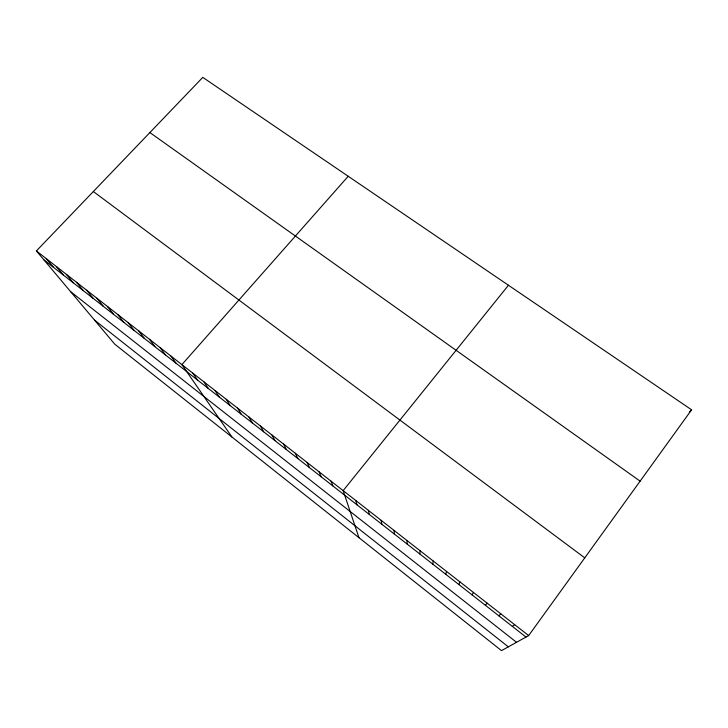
<?xml version="1.0" encoding="UTF-8"?>
<svg xmlns="http://www.w3.org/2000/svg" width="728" height="728" viewBox="0 0 728 728"><rect width="100%" height="100%" fill="white"/><g stroke="black" fill="none" stroke-linecap="round" stroke-linejoin="round"><path stroke-width="1.09" d="M419.901 554.053L420.047 550.732M432.787 564.136L433.233 561.033M445.782 574.301L446.528 571.416M458.877 584.557L459.932 581.89M472.081 594.885L473.446 592.456M528.655 635.59L691.6 409.809L202.793 77.368L36.4 250.933L114.733 344.153L501.501 650.632L528.655 635.59L36.4 250.933M485.394 605.305L487.078 603.103M508.453 285.249L343.152 490.636L358.959 537.683M348.202 176.267L181.891 364.619L231.923 437.018M689.334 412.166L691.6 409.809M498.817 615.806L500.819 613.841M512.348 626.389L514.678 624.67M149.886 132.56L640.112 481.153M93.348 191.528L584.757 557.848M43.844 259.787L525.989 637.064M70.689 291.737L516.534 642.305M94.549 320.129L508.317 646.855M46.319 258.686L53.59 267.413M56.311 266.494L63.4 275.093M66.366 274.347L73.282 282.828M76.495 282.264L83.238 290.618M86.696 290.235L93.257 298.453M96.97 298.271L103.349 306.351M107.325 306.351L113.513 314.305M117.745 314.496L123.742 322.313M128.246 322.704L134.052 330.376M138.821 330.967L144.426 338.493M149.468 339.284L154.882 346.674M160.196 347.675L165.411 354.909M171.007 356.119L176.012 363.208M192.856 373.191L197.443 379.98M203.904 381.827L208.281 388.461M215.033 390.517L219.192 396.997M226.244 399.281L230.184 405.596M237.546 408.108L241.25 414.259M248.921 417.007L252.407 422.986M260.387 425.962L263.645 431.786M271.944 434.998L274.966 440.64M283.583 444.089L286.368 449.567M295.313 453.262L297.852 458.549M307.134 462.498L309.427 467.613M319.046 471.799L321.094 476.731M331.049 481.181L332.842 485.931M355.71 500.445L356.975 504.813M368.368 510.346L369.36 514.505M381.135 520.32L381.845 524.278M394.003 530.375L394.43 534.125M406.97 540.504L407.116 544.043"/></g></svg>
